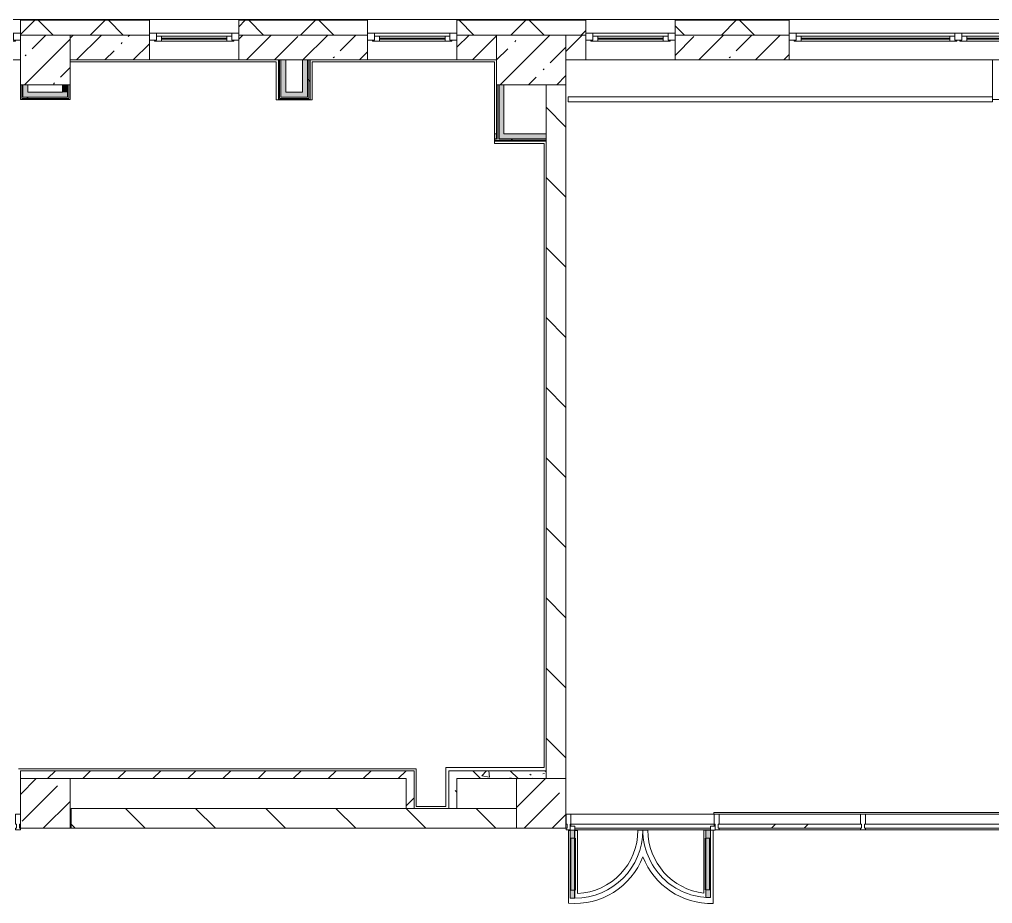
# Model space of a CAD drawing. Header units: millimetres. Extents: x -3456 to 185767, y -8553 to 29000.
# Drawn here: x 164297 to 174107, y 12640 to 21558 of the extents above; entities that cross this region are included whole.
import ezdxf

# ---------------------------------------------------------------- set-up
doc = ezdxf.new("R2010")
doc.units = ezdxf.units.MM
for name, color, linetype, lineweight, true_color in [('A-DETL-GENF-3', 7, 'Continuous', 5, 0xe2e2e2), ('A-DETL-GENF-4', 7, 'Continuous', 5, 0xaaaaaa), ('A-DOOR-3', 7, 'Continuous', 5, 0xaaaaaa), ('A-FLOR-2', 7, 'Continuous', 5, 0xaaaaaa), ('I-WALL-1', 7, 'Continuous', 5, 0xe7e7e7), ('I-WALL-2', 7, 'Continuous', 9, 0xe7e7e7), ('I-WALL-5', 7, 'Continuous', 5, 0x787878)]:
    doc.layers.add(name, color=color, linetype=linetype, lineweight=lineweight, true_color=true_color)
for name, color, linetype, lineweight in [('A-GLAZ-2', 7, 'Continuous', 5), ('A-GLAZ-CURT-3', 7, 'Continuous', 5), ('A-GLAZ-CWMG-4', 7, 'Continuous', 5), ('A-WALL', 7, 'Continuous', 9), ('A-WALL-3', 7, 'Continuous', 5), ('I-WALL-3', 7, 'Continuous', 5), ('S-COLS-2', 7, 'Continuous', 5)]:
    doc.layers.add(name, color=color, linetype=linetype, lineweight=lineweight)
pattern_1 = [(45, (58756.86, 0), (-285.1231, 285.1231), []), (45, (59042, 0), (-285.1231, 285.1231), [504.031, -100.806, 16.764, -84.042])]
pattern_2 = [(135, (58756.86, 0), (-353.5534, -353.5534), [])]
pattern_3 = [(135, (58756.86, 0), (-377.1708, -377.1708), [533.4, -88.9, 17.78, -88.9]), (135, (58756.86, 376.94), (-377.1708, -377.1708), []), (50, (58756.86, 0), (637.6445, -55.7866), [66.675, -733.425]), (355, (58756.86, 0), (-123.3494, 668.6992), [53.34, -586.74]), (100.451, (58810, -4.65), (514.299, 612.908), [56.665, -623.315]), (46.184, (58756.86, 177.8), (948.7764, -147.1497), [100.012, -1100.137]), (96.636, (58835.9, 165.5), (830.909, 865.997), [84.998, -934.973]), (351.184, (58756.9, 177.8), (830.918, 865.988), [80.01, -880.11]), (21, (58845.76, 133.35), (530.6506, -357.9283), [66.675, -733.425]), (326, (58845.76, 133.35), (216.308, 644.6585), [53.34, -586.74]), (71.451, (58890, 103.5), (746.9596, 286.7243), [56.665, -623.315]), (37.5, (58756.86, 0), (10.81053, 295.9426), [16.764, -562.864, 16.764, -578.866, -588.962]), (37.5, (58756.86, 0), (10.81053, 295.9426), [-1175.258, 16.764, -572.198]), (7.5, (58756.86, 0), (233.8692, 350.63175), [16.764, -322.834, 16.764, -549.529, -224.472]), (7.5, (58756.86, 0), (233.8692, 350.63175), [-905.891, 16.764, -207.708]), (327.5, (58558.61, 0), (474.5678, -20.0513), [16.764, -205.486, 16.764, -676.656, -920.115]), (327.5, (58558.61, 0), (474.5678, -20.0513), [-915.67, 16.764, -903.351]), (317.5, (58469.7, 0), (518.4522, 88.9934), [16.764, -272.161, 16.764, -443.738, -653.415]), (317.5, (58469.7, 0), (518.4522, 88.9934), [-749.427, 16.764, -636.651])]
pattern_4 = [(45, (58756.86, 0), (-530.33, 530.33), []), (135, (58756.86, 0), (-530.33, -530.33), [])]
pattern_5 = [(45, (58756.86, 0), (-176.7767, 176.7767), [])]

# ---------------------------------------------------------------- blocks, each defined once
blk = doc.blocks.new('120_Окно_СКБ_1Ст - 120_Окно_СКБ_1Ст 900х2500_h_ с форточкой-22877787-2_6_1_птичка')
at = {"layer": 'A-GLAZ-2'}
for p, q in [((-450, -127), (-450, -57)), ((-450, -57), (-380, -57)), ((450, -57), (-450, -57)), ((-380, -57), (-380, -127)), ((380, -87), (-380, -87)), ((-380, -87), (-380, -127)), ((-330, -137), (-330, -87)), ((330, -137), (330, -87)), ((380, -127), (380, -57)), ((380, -57), (450, -57)), ((380, -127), (380, -87)), ((450, -57), (450, -127)), ((-380, -127), (-450, -127)), ((-450, -127), (-400, -127)), ((-380, -127), (-400, -127)), ((-400, -127), (-400, -137)), ((-400, -137), (400, -137)), ((400, -137), (-400, -137)), ((-330, -107), (330, -107)), ((330, -117), (-330, -117)), ((450, -127), (380, -127)), ((400, -127), (380, -127)), ((400, -127), (450, -127)), ((400, -137), (400, -127))]:
    blk.add_line(p, q, dxfattribs=at)
blk = doc.blocks.new('120_Окно_СКБ_2Ст_Фрамуга сверху - 120_Окно_СКБ_2Ст_2300х2500_h_ ДОО-23103760-2_6_1_птичка')
at = {"layer": 'A-GLAZ-2'}
for p, q in [((-1150, -127), (-1150, -57)), ((-1150, -57), (-1080, -57)), ((1150, -57), (-1150, -57)), ((-1080, -57), (-1080, -127)), ((-1080, -57), (1080, -57)), ((520, -87), (-1080, -87)), ((-1080, -87), (-1080, -127)), ((-1030, -137), (-1030, -87)), ((470, -137), (470, -87)), ((520, -127), (520, -57)), ((520, -57), (590, -57)), ((520, -127), (520, -87)), ((590, -57), (590, -127)), ((1080, -87), (590, -87)), ((590, -87), (590, -127)), ((640, -137), (640, -87)), ((1030, -137), (1030, -87)), ((1080, -127), (1080, -57)), ((1080, -57), (1150, -57)), ((1080, -127), (1080, -87)), ((1150, -57), (1150, -127)), ((-1080, -127), (-1150, -127)), ((-1150, -127), (-1100, -127)), ((-1080, -127), (-1100, -127)), ((-1100, -127), (-1100, -137)), ((-1100, -137), (540, -137)), ((540, -137), (-1100, -137)), ((-1030, -107), (470, -107)), ((470, -117), (-1030, -117)), ((590, -127), (520, -127)), ((540, -127), (520, -127)), ((540, -127), (570, -127)), ((540, -127), (570, -127)), ((540, -137), (540, -127)), ((590, -127), (570, -127)), ((570, -127), (570, -137)), ((570, -137), (1100, -137)), ((1100, -137), (570, -137)), ((640, -107), (1030, -107)), ((1030, -117), (640, -117)), ((1150, -127), (1080, -127)), ((1100, -127), (1080, -127)), ((1100, -127), (1149.8, -127)), ((1100, -137), (1100, -127))]:
    blk.add_line(p, q, dxfattribs=at)
blk = doc.blocks.new('120_Окно_СКБ_2Ст_Фрамуга сверху - 120_Окно_СКБ_2Ст_2300х2500_h_ ДОО-V171-2_6_1_птичка')
at = {"layer": 'A-GLAZ-2'}
for p, q in [((-1150, -127), (-1150, -57)), ((-1150, -57), (-1080, -57)), ((1150, -57), (-1150, -57)), ((-1080, -57), (-1080, -127)), ((-1080, -57), (1080, -57)), ((520, -87), (-1080, -87)), ((-1080, -87), (-1080, -127)), ((-1030, -137), (-1030, -87)), ((470, -137), (470, -87)), ((520, -127), (520, -57)), ((520, -57), (590, -57)), ((520, -127), (520, -87)), ((590, -57), (590, -127)), ((1080, -87), (590, -87)), ((590, -87), (590, -127)), ((640, -137), (640, -87)), ((1030, -137), (1030, -87)), ((1080, -127), (1080, -57)), ((1080, -57), (1150, -57)), ((1080, -127), (1080, -87)), ((1150, -57), (1150, -127)), ((-1080, -127), (-1150, -127)), ((-1150, -127), (-1100, -127)), ((-1080, -127), (-1100, -127)), ((-1100, -127), (-1100, -137)), ((-1100, -137), (540, -137)), ((540, -137), (-1100, -137)), ((-1030, -107), (470, -107)), ((470, -117), (-1030, -117)), ((590, -127), (520, -127)), ((540, -127), (520, -127)), ((540, -127), (570, -127)), ((540, -127), (570, -127)), ((540, -137), (540, -127)), ((590, -127), (570, -127)), ((570, -127), (570, -137)), ((570, -137), (1100, -137)), ((1100, -137), (570, -137)), ((640, -107), (1030, -107)), ((1030, -117), (640, -117)), ((1150, -127), (1080, -127)), ((1100, -127), (1080, -127)), ((1100, -127), (1150, -127)), ((1100, -137), (1100, -127))]:
    blk.add_line(p, q, dxfattribs=at)
blk = doc.blocks.new('BSC_Колонна _Прямоугольная - 500х500-23282986-2_6_1_птичка')
at = {"layer": 'S-COLS-2'}
h = blk.add_hatch(dxfattribs=at)
h.set_pattern_fill('FP_199', color=256, style=0, pattern_type=2)
h.set_pattern_definition([(45, (-105800, -21150), (-285.1231, 285.1231), []), (45, (-105514.88, -21150), (-285.1231, 285.1231), [504.031, -100.806, 16.764, -84.042])])
h.paths.add_polyline_path([(-250, -250), (250, -250), (250, 250), (-250, 250), (-250, -93.8)])
for p, q in [((250, 250), (-250, 250)), ((-250, 250), (-250, -250)), ((250, -250), (250, 250)), ((-250, -250), (250, -250))]:
    blk.add_line(p, q, dxfattribs=at)
blk = doc.blocks.new('BSC_Колонна _Прямоугольная - 700х500-V197-2_6_1_птичка')
at = {"layer": 'S-COLS-2'}
h = blk.add_hatch(dxfattribs=at)
h.set_pattern_fill('FP_211', color=256, style=0, pattern_type=2)
h.set_pattern_definition([(45, (-110700, -21150), (-285.1231, 285.1231), []), (45, (-110414.88, -21150), (-285.1231, 285.1231), [504.031, -100.806, 16.764, -84.042])])
h.paths.add_polyline_path([(-350, -250), (350, -250), (350, 250), (-350, 250)])
for p, q in [((350, 250), (-350, 250)), ((-350, 250), (-350, -250)), ((350, -250), (350, 250)), ((-350, -250), (350, -250))]:
    blk.add_line(p, q, dxfattribs=at)
blk = doc.blocks.new('Прямоугольный импост - Импост структурный с накладкой - 160мм Темный-V243-2_6_1_птичка')
at = {"layer": 'A-GLAZ-CWMG-4'}
for p, q in [((-50, 0), (-50, 17)), ((-50, 17), (0, 17)), ((-40, 0), (-50, 0)), ((-40, -40), (-40, 0)), ((0, 0), (-10, 0)), ((-10, 0), (-10, -40)), ((0, 17), (0, 0)), ((-50, -140), (-50, -40)), ((-50, -40), (-40, -40)), ((-10, -40), (0, -40)), ((0, -40), (0, -140)), ((0, -140), (-50, -140))]:
    blk.add_line(p, q, dxfattribs=at)
blk = doc.blocks.new('Прямоугольный импост - Импост структурный с накладкой - 160мм Темный-32356295-2_6_1_птичка')
at = {"layer": 'A-GLAZ-CWMG-4'}
for p, q in [((-50, 40), (-50, 140)), ((-50, 140), (0, 140)), ((0, 140), (0, 40)), ((-40, 40), (-50, 40)), ((-40, 20), (-40, 40)), ((-10, 40), (-10, 0)), ((0, 40), (-10, 40)), ((-10, 0), (0, 0)), ((0, 0), (0, -17)), ((0, -17), (-40, -17))]:
    blk.add_line(p, q, dxfattribs=at)
blk = doc.blocks.new('Системная панель - Стекло - 40мм-32428871-2_6_1_птичка')
at = {"layer": 'A-GLAZ-CURT-3'}
for p, q in [((749.5, 0), (-749.5, 0)), ((-749.5, 0), (-749.5, -40)), ((749.5, -40), (749.5, 0)), ((-749.5, -40), (749.5, -40))]:
    blk.add_line(p, q, dxfattribs=at)
blk = doc.blocks.new('Дверь_Витражная_остекление_ - ВВ-23-32429828-2_6_1_птичка')
at = {"layer": 'A-DETL-GENF-3'}
for points in [[(-682.5, 700), (-682.5, 20), (-637.5, 20), (-637.5, 700)], [(687.5, 705), (687.5, 20), (732.5, 20), (732.5, 705)]]:
    blk.add_hatch(color=256, dxfattribs=at).paths.add_polyline_path(points)
at = {"layer": 'A-DETL-GENF-4'}
for p, q in [((-682.5, 700), (-637.5, 700)), ((-682.5, 700), (-682.5, 20)), ((-637.5, 700), (-682.5, 700)), ((-682.5, 700), (-682.5, 20)), ((-637.5, 700), (-637.5, 20)), ((-637.5, 20), (-637.5, 700)), ((732.5, 705), (687.5, 705)), ((687.5, 705), (687.5, 20)), ((732.5, 705), (687.5, 705)), ((687.5, 705), (687.5, 20)), ((732.5, 705), (732.5, 20)), ((732.5, 20), (732.5, 705)), ((-682.5, 620), (-637.5, 620)), ((-672.5, 620), (-672.5, 100)), ((-628.5, 620), (-628.5, 100)), ((678.5, 625), (678.5, 100)), ((732.5, 625), (687.5, 625)), ((722.5, 625), (722.5, 100)), ((-682.5, 100), (-637.5, 100)), ((732.5, 100), (687.5, 100)), ((-637.5, 20), (-682.5, 20)), ((-682.5, 20), (-637.5, 20))]:
    blk.add_line(p, q, dxfattribs=at)
at = {"layer": 'A-DOOR-3'}
for p, q in [((-682.5, 700), (-682.5, 20)), ((682.5, 705), (682.5, 20)), ((-682.5, 20), (-732.5, 20)), ((-732.5, 20), (-732.5, -20)), ((-682.5, -20), (-682.5, 20)), ((732.5, 20), (682.5, 20)), ((682.5, 20), (682.5, -20)), ((732.5, -20), (732.5, 20)), ((-732.5, -20), (-682.5, -20)), ((682.5, -20), (732.5, -20))]:
    blk.add_line(p, q, dxfattribs=at)
for centre, radius, start, end in [((-682.5, 20), 680, 360, 90), ((682.5, 20), 685, 90, 180)]:
    blk.add_arc(centre, radius, start, end, dxfattribs=at)
blk = doc.blocks.new('Прямоугольный импост - Импост структурный с накладкой - 160мм Темный-32428730-2_6_1_птичка')
at = {"layer": 'A-GLAZ-CWMG-4'}
for p, q in [((111100.5, 13540), (112545.5, 13540)), ((111100.5, 13420), (111100.5, 13440)), ((111100.5, 13440), (112545.5, 13440)), ((111140.5, 13400), (112505.5, 13400)), ((111140.5, 13383), (112505.5, 13383)), ((112545.5, 13440), (112545.5, 13420))]:
    blk.add_line(p, q, dxfattribs=at)
blk = doc.blocks.new('Прямоугольный импост - Импост структурный с накладкой - 160мм Темный-32428868-2_6_1_птичка')
at = {"layer": 'A-GLAZ-CWMG-4'}
for p, q in [((114070.5, 13540), (115549.5, 13540)), ((114070.5, 13383), (115549.5, 13383))]:
    blk.add_line(p, q, dxfattribs=at)
blk = doc.blocks.new('Системная панель - Стекло - 40мм-32428872-2_6_1_птичка')
at = {"layer": 'A-GLAZ-CURT-3'}
h = blk.add_hatch(dxfattribs=at)
h.set_pattern_fill('FP_229', color=256, style=0, pattern_type=2)
h.set_pattern_definition([(225, (113808, 12900), (1414.214, -1414.214), [1000, -3000]), (225, (114808, 13400), (1414.214, -1414.214), [3000, -1000]), (225, (112808, 13900), (1414.214, -1414.214), [1000, -3000])])
h.paths.add_polyline_path([(-722.5, 0), (-722.5, -40), (722.5, -40), (722.5, 0), (-558.7, 0)])
for p, q in [((722.5, 0), (-722.5, 0)), ((-722.5, 0), (-722.5, -40)), ((722.5, -40), (722.5, 0)), ((-722.5, -40), (722.5, -40))]:
    blk.add_line(p, q, dxfattribs=at)
blk = doc.blocks.new('Прямоугольный импост - Импост структурный с накладкой - 160мм Темный-32428869-2_6_1_птичка')
at = {"layer": 'A-GLAZ-CWMG-4'}
for p, q in [((112595.5, 13540), (114020.5, 13540)), ((112595.5, 13383), (114020.5, 13383))]:
    blk.add_line(p, q, dxfattribs=at)
blk = doc.blocks.new('Прямоугольный импост - Импост структурный с накладкой - 160мм Темный-32356291-2_6_1_птичка')
at = {"layer": 'A-GLAZ-CWMG-4'}
for p, q in [((-25, 40), (-25, 140)), ((-25, 140), (25, 140)), ((25, 140), (25, 40)), ((-15, 40), (-25, 40)), ((-25, -17), (-25, 0)), ((-25, 0), (-15, 0)), ((-15, 0), (-15, 40)), ((15, 40), (15, 20)), ((25, 40), (15, 40)), ((15, -17), (-25, -17))]:
    blk.add_line(p, q, dxfattribs=at)
blk = doc.blocks.new('Прямоугольный импост - Импост структурный с накладкой - 160мм Темный-30755836-2_6_1_птичка')
at = {"layer": 'A-GLAZ-CWMG-4'}
for p, q in [((-25, 40), (-25, 140)), ((-25, 140), (25, 140)), ((25, 140), (25, 40)), ((-15, 40), (-25, 40)), ((-25, -17), (-25, 0)), ((-25, 0), (-15, 0)), ((-15, 0), (-15, 40)), ((15, 40), (15, 0)), ((25, 40), (15, 40)), ((15, 0), (25, 0)), ((25, 0), (25, -17)), ((25, -17), (-25, -17))]:
    blk.add_line(p, q, dxfattribs=at)

msp = doc.modelspace()

# ---------------------------------------------------------------- hatches: boundary and pattern name
at = {"layer": 'A-WALL-3'}
h = msp.add_hatch(dxfattribs=at)
h.set_pattern_fill('FP_120', color=256, style=0, pattern_type=2)
h.set_pattern_definition([(45, (58756.86, 0), (-353.5534, 353.5534), []), (135, (58756.86, 0), (-353.5534, -353.5534), [])])
h.paths.add_polyline_path([(183986.9, 21400), (183986.9, 21550), (178907.1, 21550), (178907.1, 21400), (183836.9, 21400)])
h.paths.add_polyline_path([(174357.3, 21400), (175757.3, 21400), (175757.3, 21550), (174357.3, 21550)])
h.paths.add_polyline_path([(176657.3, 21400), (178007.1, 21400), (178007.1, 21550), (176657.3, 21550)])
h.paths.add_polyline_path([(172057.3, 21400), (172057.3, 21550), (170906.9, 21550), (170906.9, 21400)])
h.paths.add_polyline_path([(164806.9, 21400), (165607.3, 21400), (165607.3, 21550), (164307.1, 21550), (164307.1, 21400)])
h.paths.add_polyline_path([(162007.1, 21400), (162007.1, 21550), (160806.9, 21550), (160806.9, 21400), (161493.5, 21400)])
h.paths.add_polyline_path([(159906.9, 21400), (159906.9, 21550), (155366.9, 21550), (155366.9, 21400), (159638.5, 21400)])
h.paths.add_polyline_path([(166507.3, 21400), (167807.3, 21400), (167807.3, 21550), (166507.3, 21550)])
h.paths.add_polyline_path([(169841.1, 21400), (170006.9, 21400), (170006.9, 21550), (168707.3, 21550), (168707.3, 21400), (169806.9, 21400)])
h.paths.add_polyline_path([(152066.9, 21400), (152066.9, 21550), (151816.9, 21550), (151816.9, 21400)])
at = {"layer": 'I-WALL-1'}
msp.add_hatch(color=256, dxfattribs=at).paths.add_polyline_path([(169181.9, 20404), (169181.9, 20900), (169131.9, 20900), (169131.9, 20404)])
at = {"layer": 'I-WALL-2'}
for points in [[(166981.9, 20774), (166981.9, 21150), (166931.9, 21150), (166931.9, 20774)], [(167201.9, 20824), (167201.9, 21150), (167151.9, 21150), (167151.9, 20824)], [(164381.9, 20774), (164381.9, 20900), (164331.9, 20900), (164331.9, 20774)], [(164781.9, 20824), (164781.9, 20900), (164731.9, 20900), (164731.9, 20824)], [(164381.9, 20774), (164781.9, 20774), (164781.9, 20824), (164381.9, 20824)], [(166981.9, 20774), (167201.9, 20774), (167201.9, 20824), (166981.9, 20824)]]:
    msp.add_hatch(color=256, dxfattribs=at).paths.add_polyline_path(points)
h = msp.add_hatch(color=256, dxfattribs=at)
h.paths.add_polyline_path([(169106.9, 20354), (169106.9, 20404), (169086.9, 20404), (169086.9, 20354)])
h.paths.add_polyline_path([(169606.9, 20354), (169606.9, 20404), (169131.9, 20404), (169131.9, 20354)])
at = {"layer": 'I-WALL-3'}
h = msp.add_hatch(dxfattribs=at)
h.set_pattern_fill('FP_128', color=256, style=0, pattern_type=2)
h.set_pattern_definition(pattern_1)
h.paths.add_polyline_path([(179606.9, 21150), (179966.9, 21150), (179966.9, 21400), (179606.9, 21400), (179606.9, 21315.1)])
h.paths.add_polyline_path([(178007.1, 21150), (178007.1, 21400), (176657.3, 21400), (176657.3, 21150), (177272.4, 21150)])
h.paths.add_polyline_path([(166981.9, 21150), (167807.3, 21150), (167807.3, 21400), (166507.3, 21400), (166507.3, 21150), (166931.9, 21150)])
h.paths.add_polyline_path([(165203.5, 21150), (165607.3, 21150), (165607.3, 21400), (164806.9, 21400), (164806.9, 21150)])
h.paths.add_polyline_path([(175757.3, 21150), (175757.3, 21400), (174857.3, 21400), (174857.3, 21150)])
h.paths.add_polyline_path([(170906.9, 21150), (172057.3, 21150), (172057.3, 21400), (170906.9, 21400)])
h.paths.add_polyline_path([(168707.3, 21150), (169106.9, 21150), (169106.9, 21400), (168707.3, 21400)])
h.paths.add_polyline_path([(170006.9, 21150), (170006.9, 21400), (169806.9, 21400), (169806.9, 21150), (169841.1, 21150)])
h.paths.add_polyline_path([(159881.9, 21150), (159906.9, 21150), (159906.9, 21400), (159556.9, 21400), (159556.9, 21150), (159831.9, 21150)])
h.paths.add_polyline_path([(160806.9, 21150), (162007.1, 21150), (162007.1, 21400), (160806.9, 21400)])
h = msp.add_hatch(dxfattribs=at)
h.set_pattern_fill('FP_224', color=256, style=0, pattern_type=2)
h.set_pattern_definition(pattern_4)
h.paths.add_polyline_path([(167214.4, 20774), (167214.4, 21150), (167201.9, 21150), (167201.9, 20774)])
h = msp.add_hatch(dxfattribs=at)
h.set_pattern_fill('FP_224', color=256, style=0, pattern_type=2)
h.set_pattern_definition(pattern_4)
h.paths.add_polyline_path([(167226.9, 20761.5), (167226.9, 21150), (167214.4, 21150), (167214.4, 20761.5)])
h = msp.add_hatch(dxfattribs=at)
h.set_pattern_fill('FP_131', color=256, style=0, pattern_type=2)
h.set_pattern_definition(pattern_2)
h.paths.add_polyline_path([(169806.9, 13900), (169806.9, 20900), (169606.9, 20900), (169606.9, 13900)])
h = msp.add_hatch(dxfattribs=at)
h.set_pattern_fill('FP_224', color=256, style=0, pattern_type=2)
h.set_pattern_definition(pattern_4)
h.paths.add_polyline_path([(164806.9, 20749), (164806.9, 20761.5), (164319.4, 20761.5), (164319.4, 20749), (164381.9, 20749)])
h = msp.add_hatch(dxfattribs=at)
h.set_pattern_fill('FP_224', color=256, style=0, pattern_type=2)
h.set_pattern_definition(pattern_4)
h.paths.add_polyline_path([(164331.9, 20761.5), (164794.4, 20761.5), (164794.4, 20774), (164331.9, 20774)])
h = msp.add_hatch(dxfattribs=at)
h.set_pattern_fill('FP_224', color=256, style=0, pattern_type=2)
h.set_pattern_definition(pattern_4)
h.paths.add_polyline_path([(169606.9, 20341.5), (169606.9, 20354), (169086.9, 20354), (169086.9, 20341.5)])
h = msp.add_hatch(dxfattribs=at)
h.set_pattern_fill('FP_224', color=256, style=0, pattern_type=2)
h.set_pattern_definition(pattern_4)
h.paths.add_polyline_path([(169606.9, 20329), (169606.9, 20341.5), (169086.9, 20341.5), (169086.9, 20329)])
h = msp.add_hatch(dxfattribs=at)
h.set_pattern_fill('FP_132', color=256, style=0, pattern_type=2)
h.set_pattern_definition(pattern_5)
h.paths.add_polyline_path([(168276.9, 13900), (168276.9, 13980), (164306.9, 13980), (164306.9, 13900), (168196.9, 13900)])
h = msp.add_hatch(dxfattribs=at)
h.set_pattern_fill('FP_132', color=256, style=0, pattern_type=2)
h.set_pattern_definition(pattern_5)
h.paths.add_polyline_path([(168276.9, 13600), (168276.9, 13900), (168196.9, 13900), (168196.9, 13600)])
h = msp.add_hatch(dxfattribs=at)
h.set_pattern_fill('FP_131', color=256, style=0, pattern_type=2)
h.set_pattern_definition(pattern_2)
h.paths.add_polyline_path([(168913.6, 13400), (169306.9, 13400), (169306.9, 13600), (164816.9, 13600), (164816.9, 13400), (167058.5, 13400)])
at = {"layer": 'I-WALL-5'}
h = msp.add_hatch(dxfattribs=at)
h.set_pattern_fill('FP_139', color=256, style=0, pattern_type=2)
h.set_pattern_definition(pattern_3)
h.paths.add_polyline_path([(168706.9, 13600), (168706.9, 13980), (168626.9, 13980), (168626.9, 13600)])
h = msp.add_hatch(dxfattribs=at)
h.set_pattern_fill('FP_139', color=256, style=0, pattern_type=2)
h.set_pattern_definition(pattern_3)
h.paths.add_polyline_path([(169606.9, 13900), (169606.9, 13980), (168706.9, 13980), (168706.9, 13900), (168913.6, 13900)])
at = {"layer": 'S-COLS-2'}
h = msp.add_hatch(dxfattribs=at)
h.set_pattern_fill('FP_128', color=256, style=0, pattern_type=2)
h.set_pattern_definition(pattern_1)
h.paths.add_polyline_path([(164806.9, 13400), (164806.9, 13900), (164306.9, 13900), (164306.9, 13400)])
h = msp.add_hatch(dxfattribs=at)
h.set_pattern_fill('FP_128', color=256, style=0, pattern_type=2)
h.set_pattern_definition(pattern_1)
h.paths.add_polyline_path([(169306.9, 13400), (169806.9, 13400), (169806.9, 13900), (169306.9, 13900), (169306.9, 13536.1)])

# ---------------------------------------------------------------- linework, layer by layer
at = {"layer": 'A-FLOR-2'}
for p, q in [((166885.9, 21130), (164806.9, 21130)), ((166885.9, 20748), (166885.9, 21130)), ((169085.9, 21130), (167247.9, 21130)), ((167247.9, 21130), (167247.9, 20748)), ((169085.9, 20308), (169085.9, 21130)), ((167247.9, 20748), (166885.9, 20748)), ((169585.9, 20308), (169085.9, 20308)), ((169585.9, 14011), (169585.9, 20308)), ((164286.9, 14000), (168296.9, 14000)), ((168296.9, 14000), (168296.9, 13620)), ((168595.9, 13620), (168595.9, 14011)), ((168595.9, 14011), (169585.9, 14011)), ((168296.9, 13620), (168595.9, 13620)), ((171296.9, 13540), (171296.9, 13557)), ((171296.9, 13557), (174356.9, 13557)), ((164816.9, 13400), (164806.9, 13400)), ((169806.9, 13400.5), (169817.7, 13400.5)), ((169847.4, 13378.5), (169832.7, 13378.5)), ((169832.7, 13378.5), (169832.7, 12642.4)), ((169922.1, 13378.5), (169892.4, 13378.5)), ((169922.1, 12740.7), (169922.1, 13378.5)), ((170632.4, 13380), (170532.4, 13380)), ((171262.4, 13381.5), (171197.6, 13381.5)), ((171197.6, 13381.5), (171197.6, 12744.4)), ((171290, 12640.2), (171290, 13380))]:
    msp.add_line(p, q, dxfattribs=at)
for centre, radius, start, end in [((169892.4, 13380), 640, 272.66078, 0), ((171272.4, 13380), 640, 180, 263.29215), ((169892.4, 13380), 740, 265.37807, 338.81722), ((171272.4, 13380), 740, 201.18278, 271.36364)]:
    msp.add_arc(centre, radius, start, end, dxfattribs=at)
at = {"layer": 'A-WALL'}
for p, q in [((165607.3, 21553), (164307.1, 21553)), ((165607.3, 21550), (164307.1, 21550)), ((167807.3, 21553), (166507.3, 21553)), ((167807.3, 21550), (166507.3, 21550)), ((170006.9, 21553), (168707.3, 21553)), ((170006.9, 21550), (168707.3, 21550)), ((172057.3, 21553), (170906.9, 21553)), ((172057.3, 21550), (170906.9, 21550)), ((165607.3, 21400), (164806.9, 21400)), ((167807.3, 21400), (166507.3, 21400)), ((169106.9, 21400), (168707.3, 21400)), ((170006.9, 21400), (169806.9, 21400)), ((172057.3, 21400), (170906.9, 21400)), ((166981.9, 21150), (166906.9, 21150)), ((166919.4, 20761.5), (166919.4, 21150)), ((166931.9, 20774), (166931.9, 21150)), ((167226.9, 21150), (167151.9, 21150)), ((167201.9, 21150), (167201.9, 20774)), ((167214.4, 21150), (167214.4, 20761.5)), ((164319.4, 20761.5), (164319.4, 20900)), ((164331.9, 20774), (164331.9, 20900)), ((164781.9, 20900), (164781.9, 20774)), ((164794.4, 20900), (164794.4, 20761.5)), ((169119.4, 20900), (169119.4, 20354)), ((169131.9, 20900), (169131.9, 20354)), ((164794.4, 20761.5), (164319.4, 20761.5)), ((164781.9, 20774), (164331.9, 20774)), ((167214.4, 20761.5), (166919.4, 20761.5)), ((167201.9, 20774), (166931.9, 20774)), ((169106.9, 20354), (169086.9, 20354)), ((169606.9, 20341.5), (169086.9, 20341.5)), ((169106.9, 20404), (169106.9, 20354)), ((169606.9, 20354), (169131.9, 20354)), ((169606.9, 13900), (169606.9, 13980)), ((168196.9, 13600), (168276.9, 13600))]:
    msp.add_line(p, q, dxfattribs=at)
at = {"layer": 'A-WALL-3'}
for p, q in [((168707.3, 21558), (155366.9, 21558)), ((164307.1, 21558), (164307.1, 21400)), ((165607.3, 21400), (165607.3, 21558)), ((166507.3, 21558), (166507.3, 21400)), ((167807.3, 21400), (167807.3, 21558)), ((178907.1, 21558), (168707.3, 21558)), ((168707.3, 21558), (168707.3, 21400)), ((170006.9, 21400), (170006.9, 21558)), ((170906.9, 21558), (170906.9, 21400)), ((172057.3, 21400), (172057.3, 21558))]:
    msp.add_line(p, q, dxfattribs=at)
at = {"layer": 'I-WALL-3'}
for p, q in [((165607.3, 21150), (165607.3, 21400)), ((166507.3, 21400), (166507.3, 21150)), ((167807.3, 21150), (167807.3, 21400)), ((168707.3, 21400), (168707.3, 21150)), ((170006.9, 21150), (170006.9, 21400)), ((170906.9, 21400), (170906.9, 21150)), ((172057.3, 21150), (172057.3, 21400)), ((164306.9, 21150), (159906.9, 21150)), ((166906.9, 21150), (164806.9, 21150)), ((166906.9, 21150), (166906.9, 20749)), ((166981.9, 21150), (167151.9, 21150)), ((166981.9, 20824), (166981.9, 21150)), ((167151.9, 21150), (167151.9, 20824)), ((169106.9, 21150), (167226.9, 21150)), ((167226.9, 20749), (167226.9, 21150)), ((174357.3, 21150), (169806.9, 21150)), ((174107.3, 21150), (174107.3, 20728)), ((164306.9, 20900), (164306.9, 20749)), ((164381.9, 20824), (164381.9, 20900)), ((164731.9, 20900), (164731.9, 20824)), ((164806.9, 20749), (164806.9, 20900)), ((169106.9, 20900), (169106.9, 20404)), ((169181.9, 20404), (169181.9, 20900)), ((169606.9, 20900), (169606.9, 13980)), ((169806.9, 13900), (169806.9, 20900)), ((164731.9, 20824), (164381.9, 20824)), ((167151.9, 20824), (166981.9, 20824)), ((164306.9, 20749), (164806.9, 20749)), ((166906.9, 20749), (167226.9, 20749)), ((169827.9, 20778), (174107.3, 20778)), ((169827.9, 20778), (169827.9, 20728)), ((174107.3, 20728), (169827.9, 20728)), ((174107.3, 20749), (174857.3, 20749)), ((169106.9, 20404), (169086.9, 20404)), ((169086.9, 20404), (169086.9, 20329)), ((169086.9, 20329), (169606.9, 20329)), ((169606.9, 20404), (169181.9, 20404)), ((168276.9, 13980), (164306.9, 13980)), ((164306.9, 13980), (164306.9, 13900)), ((168276.9, 13600), (168276.9, 13980)), ((168626.9, 13980), (168626.9, 13600)), ((169606.9, 13980), (168626.9, 13980)), ((164306.9, 13900), (168196.9, 13900)), ((168196.9, 13900), (168196.9, 13600)), ((168706.9, 13600), (168706.9, 13900)), ((168706.9, 13900), (169806.9, 13900)), ((168196.9, 13600), (164816.9, 13600)), ((164816.9, 13600), (164816.9, 13400)), ((169306.9, 13600), (168276.9, 13600)), ((169306.9, 13400), (169306.9, 13600)), ((164816.9, 13400), (169306.9, 13400))]:
    msp.add_line(p, q, dxfattribs=at)
at = {"layer": 'S-COLS-2'}
for p, q in [((164806.9, 13900), (164306.9, 13900)), ((164306.9, 13900), (164306.9, 13400)), ((164806.9, 13400), (164806.9, 13900)), ((169606.9, 13900), (169306.9, 13900)), ((169306.9, 13900), (169306.9, 13600)), ((169806.9, 13900), (169606.9, 13900)), ((169806.9, 13400), (169806.9, 13900)), ((169306.9, 13600), (169306.9, 13400)), ((164306.9, 13400), (164806.9, 13400)), ((169306.9, 13400), (169806.9, 13400))]:
    msp.add_line(p, q, dxfattribs=at)

# ---------------------------------------------------------------- block references
at = {"layer": 'A-DOOR-3', "rotation": 180}
msp.add_blockref('Дверь_Витражная_остекление_ - ВВ-23-32429828-2_6_1_птичка', (170579.9, 13400), dxfattribs=at)
at = {"layer": 'A-GLAZ-2'}
for name, p in [('120_Окно_СКБ_2Ст_Фрамуга сверху - 120_Окно_СКБ_2Ст_2300х2500_h_ ДОО-23103760-2_6_1_птичка', (163157.1, 21475)), ('120_Окно_СКБ_1Ст - 120_Окно_СКБ_1Ст 900х2500_h_ с форточкой-22877787-2_6_1_птичка', (166057.3, 21475)), ('120_Окно_СКБ_1Ст - 120_Окно_СКБ_1Ст 900х2500_h_ с форточкой-22877787-2_6_1_птичка', (168257.3, 21475)), ('120_Окно_СКБ_1Ст - 120_Окно_СКБ_1Ст 900х2500_h_ с форточкой-22877787-2_6_1_птичка', (170456.9, 21475)), ('120_Окно_СКБ_2Ст_Фрамуга сверху - 120_Окно_СКБ_2Ст_2300х2500_h_ ДОО-V171-2_6_1_птичка', (173207.3, 21475))]:
    msp.add_blockref(name, p, dxfattribs=at)
at = {"layer": 'A-GLAZ-CURT-3', "rotation": 180}
for name, p in [('Системная панель - Стекло - 40мм-32428872-2_6_1_птичка', (172064.9, 13400)), ('Системная панель - Стекло - 40мм-32428871-2_6_1_птичка', (173566.9, 13400))]:
    msp.add_blockref(name, p, dxfattribs=at)
at = {"layer": 'A-GLAZ-CWMG-4', "extrusion": (0, 0, -1), "rotation": 180}
msp.add_blockref('Прямоугольный импост - Импост структурный с накладкой - 160мм Темный-V243-2_6_1_птичка', (-164306.9, 13400), dxfattribs=at)
at = {"layer": 'A-GLAZ-CWMG-4', "extrusion": (0, 0, -1)}
for name, p in [('Прямоугольный импост - Импост структурный с накладкой - 160мм Темный-32356295-2_6_1_птичка', (-169807.4, 13400)), ('Прямоугольный импост - Импост структурный с накладкой - 160мм Темный-32356291-2_6_1_птичка', (-171327.4, 13400)), ('Прямоугольный импост - Импост структурный с накладкой - 160мм Темный-30755836-2_6_1_птичка', (-172802.4, 13400))]:
    msp.add_blockref(name, p, dxfattribs=at)
at = {"layer": 'A-GLAZ-CWMG-4'}
for name in ['Прямоугольный импост - Импост структурный с накладкой - 160мм Темный-32428730-2_6_1_птичка', 'Прямоугольный импост - Импост структурный с накладкой - 160мм Темный-32428869-2_6_1_птичка', 'Прямоугольный импост - Импост структурный с накладкой - 160мм Темный-32428868-2_6_1_птичка']:
    msp.add_blockref(name, (58756.9, 0), dxfattribs=at)
at = {"layer": 'S-COLS-2'}
for name, p in [('BSC_Колонна _Прямоугольная - 500х500-23282986-2_6_1_птичка', (164556.9, 21150)), ('BSC_Колонна _Прямоугольная - 700х500-V197-2_6_1_птичка', (169456.9, 21150))]:
    msp.add_blockref(name, p, dxfattribs=at)

doc.saveas('drawing.dxf')
